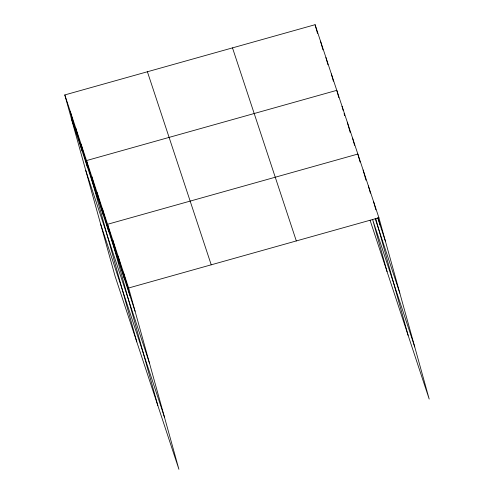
<?xml version="1.0" encoding="UTF-8"?>
<svg xmlns="http://www.w3.org/2000/svg" width="494" height="494" viewBox="0 0 494 494"><rect width="100%" height="100%" fill="white"/><g stroke="black" fill="none" stroke-linecap="round" stroke-linejoin="round"><path stroke-width="0.74" d="M64.807 94.934L128.631 287.99L178.914 469.3L115.09 276.239L64.807 94.934L315.086 24.7L378.91 217.761L429.193 399.066L370.086 220.275M128.631 287.99L378.91 217.761M377.706 217.866L385.363 241.035M375.174 218.614L399.825 293.183M414.732 346.918L372.606 219.497L387.068 271.644M232.495 47.875L296.32 240.936M147.397 71.754L211.222 264.815M71.26 118.208L135.084 311.263M85.728 170.356L149.552 363.417M100.628 224.091L164.453 417.146M373.643 201.83L375.866 209.833M378.083 217.829L380.102 225.103M368.382 185.905L370.395 193.179M363.115 169.979L365.937 180.162M360.064 162.051L357.847 154.048L107.569 224.282L157.852 405.593M375.712 218.459L408.13 335.358M352.58 138.122L354.599 145.397M347.319 122.197L350.141 132.38M342.052 106.266L343.262 110.631M344.071 113.54L344.676 115.72M338.804 97.614L336.785 90.34L86.506 160.575L136.789 341.879M331.363 73.927L333.376 81.201M325.935 57.52L327.954 64.794M320.513 41.107L322.934 49.838M315.086 24.7L317.506 33.425M123.37 272.064L129.823 295.338M118.103 256.139L124.556 279.413M112.836 240.208L119.289 263.481M102.307 208.357L108.76 231.63M97.04 192.425L103.493 215.699M91.773 176.5L98.226 199.774M81.084 144.162L87.537 167.435M75.656 127.755L82.115 151.028M70.234 111.341L76.687 134.615"/></g></svg>
